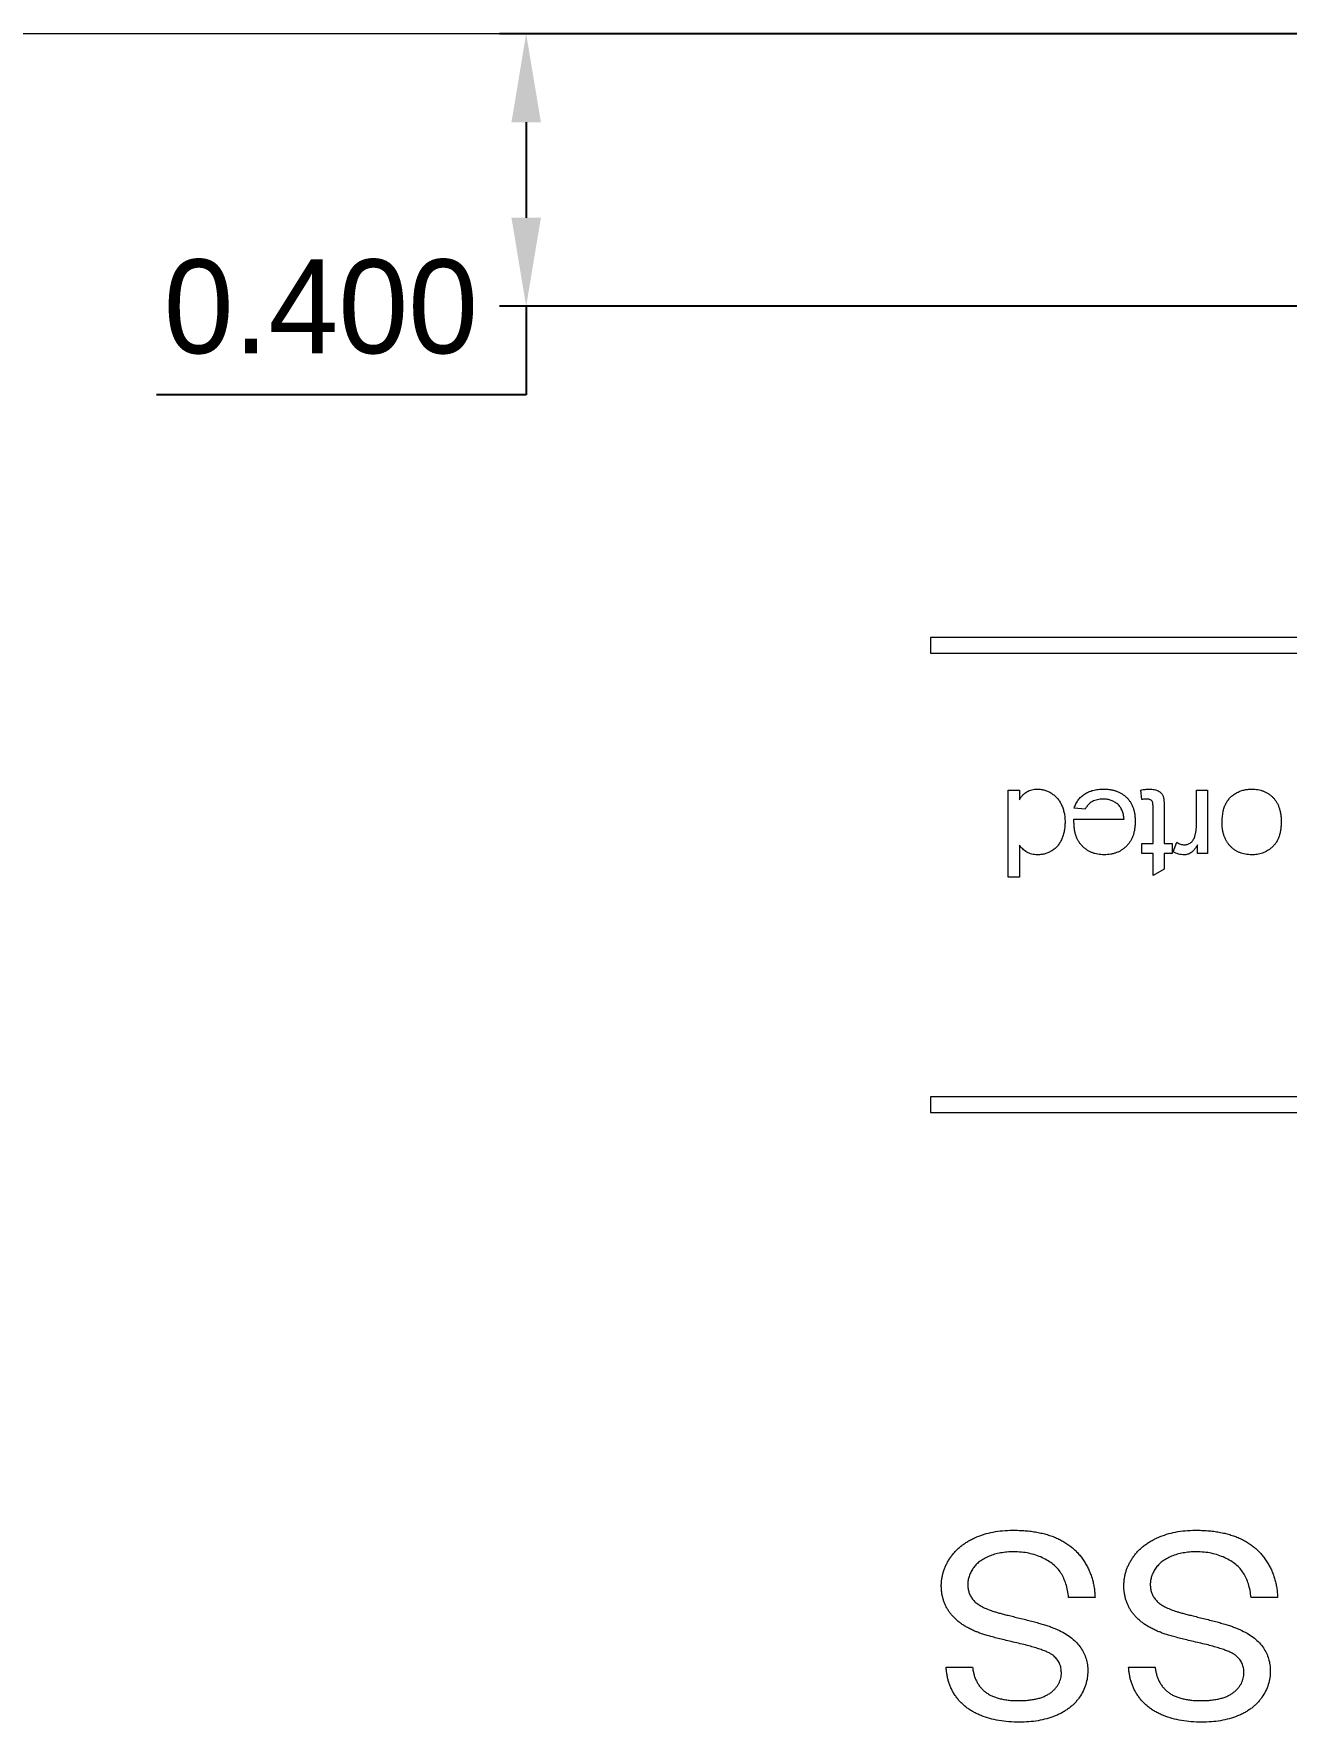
# Model space of a CAD drawing. Header units: inches. Extents: x -9 to 9, y -9.9 to 12.5.
# Drawn here: x -2.64 to -0.802, y 9.522 to 12 of the extents above; entities that cross this region are included whole.
import ezdxf

# ---------------------------------------------------------------- set-up
doc = ezdxf.new("R2010")
doc.units = ezdxf.units.IN
doc.header["$MEASUREMENT"] = 0
doc.header["$PDSIZE"] = -1
doc.dimstyles.get("Standard").update_dxf_attribs({"dimtxt": 0.18, "dimasz": 0.18, "dimexe": 0.18, "dimexo": 0.0625, "dimgap": 0.09, "dimtad": 0, "dimtih": 1, "dimtoh": 1, "dimdec": 4, "dimzin": 0, "dimdsep": 46, "dimtxsty": 'Standard', "dimcen": 0.09, "dimadec": 0, "dimazin": 0, "dimtfac": 1, "dimtdec": 4, "dimtofl": 0, "dimtmove": 0, "dimatfit": 3, "dimfxl": 0, "dimtolj": 1, "dimtzin": 0, "dimarcsym": 0})

# ---------------------------------------------------------------- blocks, each defined once
blk = doc.blocks.new('*D3')
at = {"color": 0, "lineweight": -2}
for p, q in [((-0.0394, 12), (-1.9566, 12)), ((-1.9173, 11.87), (-1.9173, 11.73)), ((1.073, 11.6), (-1.9566, 11.6)), ((-1.9173, 11.6), (-1.9173, 11.47)), ((-1.9173, 11.47), (-2.4596, 11.47))]:
    blk.add_line(p, q, dxfattribs=at)
at = {"color": 0}
for points in [[(-1.9389, 11.87), (-1.8956, 11.87), (-1.9173, 12)], [(-1.9389, 11.73), (-1.8956, 11.73), (-1.9173, 11.6)]]:
    blk.add_solid(points, dxfattribs=at)
at = {"layer": 'Defpoints', "color": 0}
for p in [(0, 12), (-1.9173, 11.6), (1.1124, 11.6)]:
    blk.add_point(p, dxfattribs=at)
at = {"color": 0, "insert": (-2.2184, 11.5989), "char_height": 0.1378, "attachment_point": 5}
blk.add_mtext('\\A1;0.400', dxfattribs=at)

msp = doc.modelspace()

# ---------------------------------------------------------------- linework, layer by layer
at = {"color": 7, "linetype": 'Continuous', "lineweight": 15}
for p, q in [((4, 12), (-4, 12)), ((-1.3242, 11.1139), (-1.3242, 11.0908)), ((1.6858, 11.1139), (-1.3242, 11.1139)), ((-1.3242, 11.0908), (1.6858, 11.0908)), ((-1.2102, 10.7621), (-1.2102, 10.8896)), ((-1.2102, 10.8896), (-1.1938, 10.8896)), ((-1.1938, 10.8896), (-1.1938, 10.8756)), ((-1.014, 10.8761), (-1.0157, 10.8899)), ((-0.934, 10.8401), (-0.934, 10.8896)), ((-0.934, 10.8896), (-0.9176, 10.8896)), ((-0.9176, 10.8896), (-0.9176, 10.7965)), ((-1.0972, 10.8618), (-1.1132, 10.8635)), ((-0.9977, 10.8112), (-0.9977, 10.864)), ((-0.9814, 10.8635), (-0.9814, 10.8112)), ((-1.1137, 10.8471), (-1.0402, 10.8471)), ((-1.1938, 10.8092), (-1.1938, 10.7621)), ((-1.014, 10.7965), (-1.014, 10.8112)), ((-1.014, 10.8112), (-0.9977, 10.8112)), ((-0.9814, 10.8112), (-0.9699, 10.8112)), ((-0.9699, 10.8112), (-0.9699, 10.7965)), ((-0.9683, 10.7992), (-0.9629, 10.8133)), ((-0.9323, 10.7965), (-0.9323, 10.8095)), ((-0.9977, 10.7965), (-1.014, 10.7965)), ((-0.9977, 10.7645), (-0.9977, 10.7965)), ((-0.9699, 10.7965), (-0.9814, 10.7965)), ((-0.9814, 10.7965), (-0.9814, 10.7738)), ((-0.9176, 10.7965), (-0.9323, 10.7965)), ((-1.1938, 10.7621), (-1.2102, 10.7621)), ((-0.9814, 10.7738), (-0.9977, 10.7645)), ((-1.3242, 10.4396), (-1.3242, 10.4164)), ((1.6858, 10.4396), (-1.3242, 10.4396)), ((-1.3242, 10.4164), (1.6858, 10.4164)), ((-1.0828, 9.7047), (-1.1216, 9.7047)), ((-0.8151, 9.7047), (-0.8539, 9.7047)), ((-1.3013, 9.6026), (-1.2625, 9.6026)), ((-1.0335, 9.6026), (-0.9948, 9.6026))]:
    msp.add_line(p, q, dxfattribs=at)
for points, knots in [([(-1.1938, 10.8756), (-1.1931, 10.8768), (-1.1916, 10.8792), (-1.1889, 10.8824), (-1.186, 10.8852), (-1.1828, 10.8874), (-1.1793, 10.8892), (-1.1756, 10.8904), (-1.1716, 10.8911), (-1.1688, 10.8912), (-1.1674, 10.8913)], [0, 0, 0, 0, 0.13532, 0.26318, 0.386064, 0.505189, 0.62381, 0.744383, 0.868721, 1, 1, 1, 1]), ([(-1.1674, 10.8913), (-1.1665, 10.8912), (-1.1646, 10.8912), (-1.1619, 10.8909), (-1.1592, 10.8905), (-1.1566, 10.8897), (-1.154, 10.8889), (-1.1515, 10.8879), (-1.149, 10.8866), (-1.1467, 10.8852), (-1.1443, 10.8836), (-1.1422, 10.8819), (-1.1401, 10.88), (-1.1383, 10.8779), (-1.1365, 10.8757), (-1.1348, 10.8734), (-1.1334, 10.8708), (-1.132, 10.8682), (-1.1307, 10.8654), (-1.1297, 10.8625), (-1.1288, 10.8596), (-1.1281, 10.8565), (-1.1275, 10.8533), (-1.1271, 10.85), (-1.1269, 10.8466), (-1.1268, 10.8443), (-1.1268, 10.8431)], [0, 0, 0, 0, 0.039521, 0.078855, 0.117454, 0.155685, 0.194184, 0.232675, 0.271564, 0.311209, 0.350808, 0.390476, 0.429696, 0.469182, 0.50936, 0.549967, 0.591228, 0.633687, 0.676841, 0.720396, 0.764298, 0.809298, 0.855285, 0.902384, 0.950349, 1, 1, 1, 1]), ([(-1.1132, 10.8635), (-1.1129, 10.8646), (-1.1122, 10.8667), (-1.1108, 10.8697), (-1.1093, 10.8726), (-1.1075, 10.8752), (-1.1055, 10.8777), (-1.1033, 10.88), (-1.1009, 10.8821), (-1.0983, 10.884), (-1.0954, 10.8857), (-1.0924, 10.8872), (-1.0892, 10.8885), (-1.0858, 10.8895), (-1.0822, 10.8903), (-1.0784, 10.8908), (-1.0744, 10.8912), (-1.0717, 10.8913), (-1.0703, 10.8913)], [0, 0, 0, 0, 0.061746, 0.121405, 0.179781, 0.237523, 0.29511, 0.352702, 0.410413, 0.46936, 0.529344, 0.590175, 0.652291, 0.716546, 0.783338, 0.852563, 0.924565, 1, 1, 1, 1]), ([(-1.0703, 10.8913), (-1.0686, 10.8912), (-1.0652, 10.8912), (-1.0602, 10.8905), (-1.0556, 10.8896), (-1.0512, 10.8882), (-1.047, 10.8865), (-1.0432, 10.8843), (-1.0396, 10.8818), (-1.0363, 10.8789), (-1.0334, 10.8756), (-1.0308, 10.872), (-1.0287, 10.868), (-1.0269, 10.8638), (-1.0255, 10.8593), (-1.0246, 10.8544), (-1.024, 10.8492), (-1.0239, 10.8457), (-1.0239, 10.8438)], [0, 0, 0, 0, 0.069269, 0.135217, 0.198632, 0.259375, 0.318807, 0.377138, 0.435039, 0.493196, 0.55158, 0.610231, 0.669155, 0.729837, 0.792949, 0.85836, 0.92734, 1, 1, 1, 1]), ([(-1.0157, 10.8899), (-1.0146, 10.8901), (-1.0125, 10.8905), (-1.0093, 10.8909), (-1.0064, 10.8912), (-1.0045, 10.8913), (-1.0036, 10.8913)], [0, 0, 0, 0, 0.274529, 0.532247, 0.773952, 1, 1, 1, 1]), ([(-1.0036, 10.8913), (-1.0022, 10.8912), (-0.9996, 10.8912), (-0.996, 10.8907), (-0.9928, 10.8899), (-0.9901, 10.8887), (-0.9879, 10.8873), (-0.9859, 10.8856), (-0.9844, 10.8837), (-0.9834, 10.882), (-0.9828, 10.8803), (-0.9824, 10.8788), (-0.9821, 10.877), (-0.9818, 10.8748), (-0.9816, 10.8724), (-0.9815, 10.8697), (-0.9814, 10.8667), (-0.9814, 10.8646), (-0.9814, 10.8635)], [0, 0, 0, 0, 0.097636, 0.184436, 0.261007, 0.329663, 0.392348, 0.451167, 0.508417, 0.564028, 0.595087, 0.632558, 0.676289, 0.727616, 0.784773, 0.849702, 0.921235, 1, 1, 1, 1]), ([(-0.8964, 10.8417), (-0.8964, 10.8432), (-0.8963, 10.846), (-0.8961, 10.8501), (-0.8956, 10.854), (-0.8951, 10.8576), (-0.8943, 10.861), (-0.8934, 10.8641), (-0.8923, 10.867), (-0.8911, 10.8697), (-0.8896, 10.8722), (-0.8881, 10.8746), (-0.8863, 10.8768), (-0.8845, 10.8789), (-0.8824, 10.8808), (-0.8803, 10.8825), (-0.8779, 10.8842), (-0.8754, 10.8856), (-0.8729, 10.887), (-0.8702, 10.8881), (-0.8675, 10.8891), (-0.8647, 10.8899), (-0.8619, 10.8905), (-0.859, 10.8909), (-0.8561, 10.8912), (-0.8541, 10.8913), (-0.8531, 10.8913)], [0, 0, 0, 0, 0.05819, 0.113056, 0.165061, 0.21424, 0.260568, 0.30443, 0.346129, 0.385785, 0.423948, 0.461726, 0.499248, 0.536313, 0.573594, 0.611063, 0.649419, 0.688099, 0.726978, 0.76576, 0.803976, 0.842431, 0.881298, 0.920407, 0.959944, 1, 1, 1, 1]), ([(-0.8531, 10.8913), (-0.8515, 10.8912), (-0.8484, 10.8911), (-0.8439, 10.8906), (-0.8396, 10.8896), (-0.8355, 10.8882), (-0.8317, 10.8865), (-0.8281, 10.8844), (-0.8247, 10.8818), (-0.8216, 10.8789), (-0.8188, 10.8756), (-0.8164, 10.872), (-0.8143, 10.868), (-0.8126, 10.8636), (-0.8113, 10.859), (-0.8104, 10.854), (-0.8098, 10.8486), (-0.8098, 10.8449), (-0.8097, 10.8431)], [0, 0, 0, 0, 0.06474, 0.126418, 0.186315, 0.244378, 0.301332, 0.357929, 0.415028, 0.473091, 0.53178, 0.591191, 0.651847, 0.714938, 0.780664, 0.849684, 0.922763, 1, 1, 1, 1]), ([(-1.0706, 10.8766), (-1.0721, 10.8765), (-1.0751, 10.8764), (-1.0793, 10.8758), (-1.0832, 10.8747), (-1.0867, 10.8732), (-1.0899, 10.8711), (-1.0927, 10.8685), (-1.0952, 10.8654), (-1.0965, 10.8631), (-1.0972, 10.8618)], [0, 0, 0, 0, 0.140657, 0.272319, 0.396162, 0.514862, 0.630882, 0.748866, 0.87083, 1, 1, 1, 1]), ([(-1.0402, 10.8471), (-1.0403, 10.8483), (-1.0405, 10.8505), (-1.0411, 10.8538), (-1.0419, 10.8569), (-1.0429, 10.8597), (-1.0443, 10.8624), (-1.0458, 10.8648), (-1.0475, 10.867), (-1.0495, 10.869), (-1.0517, 10.8708), (-1.054, 10.8723), (-1.0565, 10.8736), (-1.0591, 10.8747), (-1.0618, 10.8755), (-1.0646, 10.8761), (-1.0676, 10.8765), (-1.0696, 10.8765), (-1.0706, 10.8766)], [0, 0, 0, 0, 0.073285, 0.143507, 0.210045, 0.273938, 0.335999, 0.395924, 0.455882, 0.515444, 0.574901, 0.633757, 0.691977, 0.75104, 0.810311, 0.871519, 0.934609, 1, 1, 1, 1]), ([(-1.0069, 10.8766), (-1.0074, 10.8766), (-1.0085, 10.8765), (-1.0101, 10.8765), (-1.012, 10.8763), (-1.0133, 10.8762), (-1.014, 10.8761)], [0, 0, 0, 0, 0.203935, 0.440278, 0.705598, 1, 1, 1, 1]), ([(-0.9977, 10.864), (-0.9977, 10.865), (-0.9977, 10.8668), (-0.9979, 10.8692), (-0.9981, 10.8711), (-0.9985, 10.8727), (-0.9996, 10.8742), (-1.001, 10.8754), (-1.0025, 10.876), (-1.0038, 10.8763), (-1.0053, 10.8765), (-1.0063, 10.8765), (-1.0069, 10.8766)], [0, 0, 0, 0, 0.162546, 0.293385, 0.393187, 0.462641, 0.573602, 0.688367, 0.752401, 0.825509, 0.906838, 1, 1, 1, 1]), ([(-1.1268, 10.8431), (-1.1269, 10.8409), (-1.127, 10.8365), (-1.1279, 10.83), (-1.1294, 10.8239), (-1.1311, 10.819), (-1.1328, 10.8153), (-1.1343, 10.8128), (-1.1358, 10.8103), (-1.1376, 10.8081), (-1.1394, 10.806), (-1.1415, 10.8041), (-1.1436, 10.8024), (-1.146, 10.8008), (-1.1484, 10.7994), (-1.1509, 10.7982), (-1.1535, 10.7972), (-1.1561, 10.7963), (-1.1588, 10.7956), (-1.1616, 10.7952), (-1.1645, 10.7949), (-1.1664, 10.7949), (-1.1674, 10.7948)], [0, 0, 0, 0, 0.095065, 0.186229, 0.274698, 0.361519, 0.404005, 0.445548, 0.485858, 0.525579, 0.564803, 0.603988, 0.643145, 0.682756, 0.722243, 0.761498, 0.800575, 0.839482, 0.878743, 0.918484, 0.958966, 1, 1, 1, 1]), ([(-1.1137, 10.8429), (-1.1137, 10.8435), (-1.1137, 10.8449), (-1.1137, 10.8463), (-1.1137, 10.8471)], [0, 0, 0, 0, 0.4146077, 1, 1, 1, 1]), ([(-1.0694, 10.7948), (-1.071, 10.7949), (-1.0741, 10.7949), (-1.0787, 10.7956), (-1.083, 10.7965), (-1.0872, 10.7979), (-1.0911, 10.7997), (-1.0947, 10.8019), (-1.0982, 10.8045), (-1.1014, 10.8074), (-1.1043, 10.8107), (-1.1069, 10.8144), (-1.109, 10.8184), (-1.1108, 10.8227), (-1.1121, 10.8273), (-1.1131, 10.8322), (-1.1136, 10.8375), (-1.1137, 10.8411), (-1.1137, 10.8429)], [0, 0, 0, 0, 0.064676, 0.126693, 0.186885, 0.245564, 0.303388, 0.360871, 0.418646, 0.477825, 0.537571, 0.597386, 0.65814, 0.720578, 0.785747, 0.853378, 0.924621, 1, 1, 1, 1]), ([(-1.0239, 10.8438), (-1.0239, 10.842), (-1.024, 10.8383), (-1.0246, 10.8329), (-1.0256, 10.8279), (-1.0269, 10.8232), (-1.0287, 10.8188), (-1.0309, 10.8148), (-1.0335, 10.811), (-1.0365, 10.8077), (-1.0398, 10.8047), (-1.0433, 10.802), (-1.047, 10.7998), (-1.0511, 10.798), (-1.0553, 10.7966), (-1.0598, 10.7955), (-1.0645, 10.795), (-1.0677, 10.7949), (-1.0694, 10.7948)], [0, 0, 0, 0, 0.075059, 0.145767, 0.213291, 0.278084, 0.340203, 0.400824, 0.460531, 0.519906, 0.578978, 0.636892, 0.694436, 0.752656, 0.811423, 0.872078, 0.934732, 1, 1, 1, 1]), ([(-0.9366, 10.8215), (-0.9362, 10.8229), (-0.9354, 10.8259), (-0.9346, 10.8304), (-0.9341, 10.8352), (-0.934, 10.8385), (-0.934, 10.8401)], [0, 0, 0, 0, 0.238648, 0.484307, 0.736648, 1, 1, 1, 1]), ([(-0.8531, 10.7948), (-0.8547, 10.7949), (-0.8577, 10.795), (-0.8622, 10.7955), (-0.8664, 10.7965), (-0.8704, 10.7979), (-0.8742, 10.7997), (-0.8778, 10.8018), (-0.8812, 10.8044), (-0.8843, 10.8072), (-0.8872, 10.8105), (-0.8896, 10.8141), (-0.8917, 10.818), (-0.8934, 10.8222), (-0.8947, 10.8266), (-0.8957, 10.8314), (-0.8963, 10.8365), (-0.8963, 10.84), (-0.8964, 10.8417)], [0, 0, 0, 0, 0.064643, 0.126877, 0.18704, 0.245838, 0.303782, 0.361534, 0.420014, 0.479523, 0.539642, 0.599585, 0.660557, 0.723091, 0.787772, 0.855066, 0.925797, 1, 1, 1, 1]), ([(-0.8097, 10.8431), (-0.8098, 10.841), (-0.8099, 10.837), (-0.8105, 10.8312), (-0.8116, 10.8258), (-0.8132, 10.8208), (-0.8152, 10.8162), (-0.8177, 10.812), (-0.8206, 10.8083), (-0.8229, 10.8061), (-0.824, 10.8051)], [0, 0, 0, 0, 0.148309, 0.287057, 0.418516, 0.542549, 0.66052, 0.775371, 0.887867, 1, 1, 1, 1]), ([(-1.1674, 10.7948), (-1.1688, 10.7949), (-1.1715, 10.795), (-1.1756, 10.7957), (-1.1793, 10.797), (-1.1828, 10.7988), (-1.1861, 10.8009), (-1.189, 10.8034), (-1.1916, 10.8061), (-1.1931, 10.8082), (-1.1938, 10.8092)], [0, 0, 0, 0, 0.134403, 0.263415, 0.38863, 0.513351, 0.637154, 0.758331, 0.878526, 1, 1, 1, 1]), ([(-0.9629, 10.8133), (-0.962, 10.8127), (-0.9602, 10.8116), (-0.9573, 10.8105), (-0.9544, 10.8097), (-0.9525, 10.8096), (-0.9516, 10.8095)], [0, 0, 0, 0, 0.270489, 0.525096, 0.765821, 1, 1, 1, 1]), ([(-0.9323, 10.8095), (-0.9332, 10.8081), (-0.9348, 10.8055), (-0.9373, 10.8022), (-0.9397, 10.7996), (-0.9421, 10.7977), (-0.9445, 10.7964), (-0.947, 10.7955), (-0.9496, 10.7949), (-0.9514, 10.7949), (-0.9522, 10.7948)], [0, 0, 0, 0, 0.186557, 0.346759, 0.482699, 0.595258, 0.69745, 0.797629, 0.897808, 1, 1, 1, 1]), ([(-0.9516, 10.8095), (-0.9507, 10.8096), (-0.9491, 10.8097), (-0.9467, 10.8103), (-0.9445, 10.8113), (-0.9424, 10.8127), (-0.9405, 10.8144), (-0.9389, 10.8164), (-0.9375, 10.8188), (-0.9369, 10.8206), (-0.9366, 10.8215)], [0, 0, 0, 0, 0.12119, 0.23927, 0.357985, 0.480239, 0.604461, 0.730278, 0.861256, 1, 1, 1, 1]), ([(-0.9522, 10.7948), (-0.9536, 10.7949), (-0.9563, 10.795), (-0.9603, 10.7959), (-0.9643, 10.7972), (-0.9669, 10.7985), (-0.9683, 10.7992)], [0, 0, 0, 0, 0.23647, 0.480302, 0.732469, 1, 1, 1, 1]), ([(-0.824, 10.8051), (-0.825, 10.8043), (-0.827, 10.8026), (-0.8303, 10.8006), (-0.8337, 10.7988), (-0.8372, 10.7973), (-0.841, 10.7962), (-0.8449, 10.7954), (-0.8489, 10.7949), (-0.8517, 10.7949), (-0.8531, 10.7948)], [0, 0, 0, 0, 0.1235128, 0.2448834, 0.3662892, 0.4880191, 0.6115744, 0.7372712, 0.8662166, 1, 1, 1, 1]), ([(-1.3083, 9.7219), (-1.3083, 9.7237), (-1.3082, 9.7272), (-1.3075, 9.7326), (-1.3066, 9.7378), (-1.3051, 9.743), (-1.3033, 9.7481), (-1.3011, 9.7531), (-1.2984, 9.758), (-1.2954, 9.7629), (-1.292, 9.7675), (-1.2883, 9.772), (-1.2841, 9.7761), (-1.2796, 9.78), (-1.2748, 9.7836), (-1.2696, 9.7869), (-1.264, 9.79), (-1.2561, 9.7937), (-1.2456, 9.7977), (-1.2323, 9.8009), (-1.2182, 9.803), (-1.2085, 9.8033), (-1.2036, 9.8034)], [0, 0, 0, 0, 0.0364955, 0.07282, 0.1087978, 0.1447294, 0.1814481, 0.2184354, 0.256061, 0.2946746, 0.3338223, 0.3728903, 0.4123568, 0.4521917, 0.493122, 0.5346167, 0.5775883, 0.6216935, 0.7118861, 0.804298, 0.8998073, 1, 1, 1, 1]), ([(-1.2036, 9.8034), (-1.2005, 9.8033), (-1.1943, 9.8033), (-1.1853, 9.8027), (-1.1766, 9.8019), (-1.1684, 9.8006), (-1.1605, 9.7989), (-1.153, 9.797), (-1.1459, 9.7947), (-1.1392, 9.792), (-1.1328, 9.7889), (-1.1269, 9.7855), (-1.1212, 9.7817), (-1.1159, 9.7775), (-1.1109, 9.773), (-1.1064, 9.768), (-1.1021, 9.7628), (-1.0983, 9.7572), (-1.0948, 9.7513), (-1.0918, 9.7452), (-1.0892, 9.7389), (-1.0871, 9.7324), (-1.0853, 9.7258), (-1.084, 9.7189), (-1.0831, 9.7119), (-1.0829, 9.7071), (-1.0828, 9.7047)], [0, 0, 0, 0, 0.053603, 0.1051, 0.154562, 0.202125, 0.24792, 0.292013, 0.334236, 0.375442, 0.415532, 0.454563, 0.49316, 0.531535, 0.569696, 0.607838, 0.646165, 0.684939, 0.723856, 0.762402, 0.801049, 0.840001, 0.878926, 0.918453, 0.958883, 1, 1, 1, 1]), ([(-1.0406, 9.7219), (-1.0405, 9.7237), (-1.0404, 9.7272), (-1.0398, 9.7326), (-1.0388, 9.7378), (-1.0374, 9.743), (-1.0356, 9.7481), (-1.0334, 9.7531), (-1.0307, 9.758), (-1.0277, 9.7629), (-1.0243, 9.7675), (-1.0205, 9.772), (-1.0164, 9.7761), (-1.0119, 9.78), (-1.0071, 9.7836), (-1.0018, 9.7869), (-0.9963, 9.79), (-0.9884, 9.7937), (-0.9779, 9.7977), (-0.9645, 9.8009), (-0.9505, 9.803), (-0.9408, 9.8033), (-0.9359, 9.8034)], [0, 0, 0, 0, 0.036496, 0.07282, 0.108798, 0.144729, 0.181448, 0.218435, 0.256061, 0.294675, 0.333822, 0.37289, 0.412357, 0.452192, 0.493122, 0.534617, 0.577588, 0.621694, 0.711886, 0.804298, 0.899807, 1, 1, 1, 1]), ([(-0.9359, 9.8034), (-0.9327, 9.8033), (-0.9266, 9.8033), (-0.9175, 9.8027), (-0.9089, 9.8019), (-0.9006, 9.8006), (-0.8927, 9.7989), (-0.8853, 9.797), (-0.8782, 9.7947), (-0.8714, 9.792), (-0.8651, 9.7889), (-0.8591, 9.7855), (-0.8535, 9.7817), (-0.8482, 9.7775), (-0.8432, 9.773), (-0.8387, 9.768), (-0.8344, 9.7628), (-0.8306, 9.7572), (-0.8271, 9.7513), (-0.8241, 9.7452), (-0.8215, 9.7389), (-0.8193, 9.7324), (-0.8175, 9.7258), (-0.8163, 9.7189), (-0.8154, 9.7119), (-0.8152, 9.7071), (-0.8151, 9.7047)], [0, 0, 0, 0, 0.053603, 0.1051, 0.154562, 0.202125, 0.24792, 0.292013, 0.334236, 0.375442, 0.415532, 0.454563, 0.49316, 0.531535, 0.569696, 0.607838, 0.646165, 0.684939, 0.723856, 0.762402, 0.801049, 0.840001, 0.878926, 0.918453, 0.958883, 1, 1, 1, 1]), ([(-1.202, 9.7717), (-1.2053, 9.7716), (-1.2118, 9.7715), (-1.2212, 9.7702), (-1.2301, 9.7682), (-1.2382, 9.7654), (-1.2456, 9.7618), (-1.2521, 9.7576), (-1.2576, 9.7528), (-1.2619, 9.7474), (-1.2653, 9.7417), (-1.2678, 9.7358), (-1.2692, 9.7298), (-1.2694, 9.7257), (-1.2695, 9.7237)], [0, 0, 0, 0, 0.108682, 0.211639, 0.308919, 0.403088, 0.491959, 0.574711, 0.652908, 0.72802, 0.799966, 0.86845, 0.934737, 1, 1, 1, 1]), ([(-1.1216, 9.7047), (-1.122, 9.7082), (-1.1229, 9.7149), (-1.1254, 9.7244), (-1.1285, 9.7329), (-1.1326, 9.7406), (-1.1377, 9.7473), (-1.144, 9.7534), (-1.1516, 9.7587), (-1.1602, 9.7633), (-1.1698, 9.767), (-1.18, 9.7697), (-1.1908, 9.7714), (-1.1982, 9.7716), (-1.202, 9.7717)], [0, 0, 0, 0, 0.090199, 0.173491, 0.251118, 0.32393, 0.394973, 0.469035, 0.547563, 0.631781, 0.719906, 0.810184, 0.903182, 1, 1, 1, 1]), ([(-0.9342, 9.7717), (-0.9376, 9.7716), (-0.9441, 9.7715), (-0.9535, 9.7702), (-0.9624, 9.7682), (-0.9705, 9.7654), (-0.9779, 9.7618), (-0.9844, 9.7576), (-0.9898, 9.7528), (-0.9942, 9.7474), (-0.9975, 9.7417), (-1, 9.7358), (-1.0015, 9.7298), (-1.0017, 9.7257), (-1.0018, 9.7237)], [0, 0, 0, 0, 0.108682, 0.211639, 0.308919, 0.403088, 0.491959, 0.574711, 0.652908, 0.72802, 0.799966, 0.86845, 0.934737, 1, 1, 1, 1]), ([(-0.8539, 9.7047), (-0.8543, 9.7082), (-0.8552, 9.7149), (-0.8577, 9.7244), (-0.8608, 9.7329), (-0.8649, 9.7406), (-0.87, 9.7473), (-0.8763, 9.7534), (-0.8839, 9.7587), (-0.8925, 9.7633), (-0.902, 9.767), (-0.9123, 9.7697), (-0.9231, 9.7714), (-0.9305, 9.7716), (-0.9342, 9.7717)], [0, 0, 0, 0, 0.090199, 0.173491, 0.251118, 0.32393, 0.394973, 0.469035, 0.547563, 0.631781, 0.719906, 0.810184, 0.903182, 1, 1, 1, 1]), ([(-1.2594, 9.6554), (-1.2615, 9.6563), (-1.2654, 9.6581), (-1.2711, 9.6611), (-1.2763, 9.6643), (-1.2812, 9.6677), (-1.2856, 9.6713), (-1.2896, 9.675), (-1.2932, 9.679), (-1.2964, 9.6831), (-1.2992, 9.6874), (-1.3017, 9.6918), (-1.3037, 9.6965), (-1.3054, 9.7012), (-1.3066, 9.7062), (-1.3076, 9.7113), (-1.3082, 9.7165), (-1.3083, 9.7201), (-1.3083, 9.7219)], [0, 0, 0, 0, 0.075907, 0.149008, 0.218691, 0.285211, 0.349743, 0.412201, 0.472465, 0.531821, 0.590164, 0.647324, 0.704788, 0.762019, 0.820174, 0.878746, 0.938618, 1, 1, 1, 1]), ([(-1.2695, 9.7237), (-1.2695, 9.7217), (-1.2693, 9.7178), (-1.2679, 9.7122), (-1.2658, 9.707), (-1.2626, 9.7021), (-1.2584, 9.6976), (-1.2528, 9.6935), (-1.246, 9.6897), (-1.241, 9.6877), (-1.2383, 9.6866)], [0, 0, 0, 0, 0.114278, 0.223826, 0.330243, 0.439424, 0.55514, 0.686202, 0.833589, 1, 1, 1, 1]), ([(-0.9917, 9.6554), (-0.9937, 9.6563), (-0.9977, 9.6581), (-1.0033, 9.6611), (-1.0086, 9.6643), (-1.0134, 9.6677), (-1.0178, 9.6713), (-1.0219, 9.675), (-1.0255, 9.679), (-1.0287, 9.6831), (-1.0315, 9.6874), (-1.0339, 9.6918), (-1.0359, 9.6965), (-1.0377, 9.7012), (-1.0389, 9.7062), (-1.0398, 9.7113), (-1.0405, 9.7165), (-1.0405, 9.7201), (-1.0406, 9.7219)], [0, 0, 0, 0, 0.075907, 0.149008, 0.218691, 0.285211, 0.349743, 0.412201, 0.472465, 0.531821, 0.590164, 0.647324, 0.704788, 0.762019, 0.820174, 0.878746, 0.938618, 1, 1, 1, 1]), ([(-1.0018, 9.7237), (-1.0017, 9.7217), (-1.0016, 9.7178), (-1.0002, 9.7122), (-0.998, 9.707), (-0.9949, 9.7021), (-0.9906, 9.6976), (-0.9851, 9.6935), (-0.9783, 9.6897), (-0.9732, 9.6877), (-0.9705, 9.6866)], [0, 0, 0, 0, 0.114278, 0.223826, 0.330243, 0.439424, 0.55514, 0.686202, 0.833589, 1, 1, 1, 1]), ([(-1.2383, 9.6866), (-1.2372, 9.6862), (-1.2348, 9.6853), (-1.2308, 9.6841), (-1.2259, 9.6826), (-1.2202, 9.681), (-1.2137, 9.6793), (-1.2063, 9.6775), (-1.198, 9.6754), (-1.1892, 9.6733), (-1.1803, 9.6711), (-1.1718, 9.6689), (-1.1641, 9.6667), (-1.157, 9.6646), (-1.1505, 9.6624), (-1.1447, 9.6604), (-1.1396, 9.6584), (-1.1365, 9.6569), (-1.1351, 9.6562)], [0, 0, 0, 0, 0.031513, 0.070613, 0.118127, 0.172792, 0.235615, 0.306736, 0.385167, 0.471902, 0.559254, 0.640539, 0.715414, 0.784262, 0.847267, 0.904313, 0.954971, 1, 1, 1, 1]), ([(-0.9705, 9.6866), (-0.9695, 9.6862), (-0.9671, 9.6853), (-0.963, 9.6841), (-0.9582, 9.6826), (-0.9525, 9.681), (-0.9459, 9.6793), (-0.9385, 9.6775), (-0.9303, 9.6754), (-0.9215, 9.6733), (-0.9126, 9.6711), (-0.9041, 9.6689), (-0.8963, 9.6667), (-0.8892, 9.6646), (-0.8828, 9.6624), (-0.877, 9.6604), (-0.8719, 9.6584), (-0.8688, 9.6569), (-0.8673, 9.6562)], [0, 0, 0, 0, 0.0315128, 0.0706134, 0.118127, 0.1727923, 0.2356147, 0.3067356, 0.3851669, 0.4719018, 0.5592544, 0.6405387, 0.7154137, 0.7842617, 0.8472665, 0.9043125, 0.954971, 1, 1, 1, 1]), ([(-1.1429, 9.6185), (-1.1439, 9.6194), (-1.1462, 9.6212), (-1.1505, 9.6235), (-1.1558, 9.6259), (-1.1622, 9.6283), (-1.1696, 9.6307), (-1.178, 9.6332), (-1.1875, 9.6357), (-1.1978, 9.638), (-1.2082, 9.6404), (-1.218, 9.6428), (-1.227, 9.645), (-1.2352, 9.6472), (-1.2424, 9.6494), (-1.2489, 9.6514), (-1.2544, 9.6534), (-1.2578, 9.6548), (-1.2594, 9.6554)], [0, 0, 0, 0, 0.032014, 0.071778, 0.119127, 0.174336, 0.237574, 0.30908, 0.38923, 0.477651, 0.566944, 0.649486, 0.724848, 0.793588, 0.855302, 0.910459, 0.958536, 1, 1, 1, 1]), ([(-1.1351, 9.6562), (-1.1317, 9.6544), (-1.1253, 9.6511), (-1.1168, 9.645), (-1.1095, 9.6384), (-1.1036, 9.631), (-1.099, 9.6231), (-1.0958, 9.6147), (-1.0938, 9.6059), (-1.0935, 9.5999), (-1.0934, 9.5968)], [0, 0, 0, 0, 0.146545, 0.281712, 0.409471, 0.530754, 0.648229, 0.764113, 0.88005, 1, 1, 1, 1]), ([(-0.8752, 9.6185), (-0.8762, 9.6194), (-0.8785, 9.6212), (-0.8828, 9.6235), (-0.8881, 9.6259), (-0.8944, 9.6283), (-0.9018, 9.6307), (-0.9103, 9.6332), (-0.9198, 9.6357), (-0.9301, 9.638), (-0.9404, 9.6404), (-0.9503, 9.6428), (-0.9593, 9.645), (-0.9674, 9.6472), (-0.9747, 9.6494), (-0.9811, 9.6514), (-0.9867, 9.6534), (-0.9901, 9.6548), (-0.9917, 9.6554)], [0, 0, 0, 0, 0.032014, 0.071778, 0.119127, 0.174336, 0.237574, 0.30908, 0.38923, 0.477651, 0.566944, 0.649486, 0.724848, 0.793588, 0.855302, 0.910459, 0.958536, 1, 1, 1, 1]), ([(-0.8673, 9.6562), (-0.864, 9.6544), (-0.8576, 9.6511), (-0.849, 9.645), (-0.8417, 9.6384), (-0.8358, 9.631), (-0.8312, 9.6231), (-0.8281, 9.6147), (-0.826, 9.6059), (-0.8258, 9.5999), (-0.8257, 9.5968)], [0, 0, 0, 0, 0.146545, 0.281712, 0.409471, 0.530754, 0.648229, 0.764113, 0.88005, 1, 1, 1, 1]), ([(-1.1322, 9.5943), (-1.1323, 9.5966), (-1.1325, 9.6012), (-1.1347, 9.6078), (-1.138, 9.6137), (-1.1412, 9.6169), (-1.1429, 9.6185)], [0, 0, 0, 0, 0.25867, 0.503652, 0.74798, 1, 1, 1, 1]), ([(-0.8644, 9.5943), (-0.8645, 9.5966), (-0.8647, 9.6012), (-0.8669, 9.6078), (-0.8703, 9.6137), (-0.8735, 9.6169), (-0.8752, 9.6185)], [0, 0, 0, 0, 0.25867, 0.503652, 0.74798, 1, 1, 1, 1]), ([(-1.1939, 9.5215), (-1.1991, 9.5217), (-1.2091, 9.5219), (-1.2236, 9.5237), (-1.2372, 9.5268), (-1.2478, 9.5303), (-1.2557, 9.5338), (-1.2613, 9.5366), (-1.2665, 9.5397), (-1.2714, 9.5432), (-1.2759, 9.5469), (-1.28, 9.5509), (-1.2839, 9.5552), (-1.2873, 9.5598), (-1.2904, 9.5646), (-1.293, 9.5695), (-1.2954, 9.5746), (-1.2973, 9.5799), (-1.2989, 9.5854), (-1.3, 9.591), (-1.3009, 9.5967), (-1.3011, 9.6006), (-1.3013, 9.6026)], [0, 0, 0, 0, 0.102544, 0.199543, 0.291513, 0.379926, 0.422693, 0.464099, 0.504328, 0.543933, 0.582684, 0.620985, 0.659094, 0.697006, 0.734869, 0.772369, 0.809379, 0.846772, 0.884172, 0.922282, 0.960734, 1, 1, 1, 1]), ([(-1.2625, 9.6026), (-1.2622, 9.6006), (-1.2617, 9.5967), (-1.2604, 9.5912), (-1.2586, 9.586), (-1.2564, 9.5812), (-1.2539, 9.5767), (-1.2508, 9.5727), (-1.2474, 9.569), (-1.2435, 9.5656), (-1.2392, 9.5627), (-1.2343, 9.5602), (-1.229, 9.558), (-1.2232, 9.5563), (-1.217, 9.5549), (-1.2102, 9.5539), (-1.203, 9.5534), (-1.198, 9.5533), (-1.1955, 9.5533)], [0, 0, 0, 0, 0.064067, 0.125455, 0.184174, 0.240553, 0.295421, 0.349469, 0.40345, 0.457969, 0.513734, 0.571929, 0.633204, 0.697548, 0.766563, 0.839488, 0.917179, 1, 1, 1, 1]), ([(-1.1955, 9.5533), (-1.1928, 9.5533), (-1.1876, 9.5533), (-1.1802, 9.554), (-1.1733, 9.5548), (-1.167, 9.5562), (-1.1612, 9.5579), (-1.156, 9.5599), (-1.1514, 9.5624), (-1.1472, 9.5652), (-1.1437, 9.5683), (-1.1406, 9.5715), (-1.138, 9.5749), (-1.1359, 9.5785), (-1.1342, 9.5822), (-1.133, 9.5861), (-1.1323, 9.5901), (-1.1322, 9.5929), (-1.1322, 9.5943)], [0, 0, 0, 0, 0.09457, 0.18289, 0.265149, 0.341114, 0.412503, 0.478374, 0.540512, 0.599115, 0.654567, 0.707609, 0.757823, 0.806357, 0.854821, 0.902667, 0.950374, 1, 1, 1, 1]), ([(-1.0934, 9.5968), (-1.0936, 9.5934), (-1.0938, 9.5866), (-1.0963, 9.5767), (-1.1001, 9.567), (-1.1046, 9.5595), (-1.1089, 9.5538), (-1.1124, 9.5496), (-1.1165, 9.5458), (-1.1207, 9.5422), (-1.1255, 9.539), (-1.1304, 9.5359), (-1.1358, 9.5332), (-1.1435, 9.5299), (-1.1537, 9.5265), (-1.1665, 9.5236), (-1.18, 9.5219), (-1.1892, 9.5217), (-1.1939, 9.5215)], [0, 0, 0, 0, 0.072737, 0.144821, 0.217478, 0.293054, 0.331711, 0.370621, 0.409719, 0.449525, 0.490091, 0.531778, 0.574384, 0.618811, 0.709811, 0.803111, 0.899541, 1, 1, 1, 1]), ([(-0.9262, 9.5215), (-0.9313, 9.5217), (-0.9413, 9.5219), (-0.9559, 9.5237), (-0.9694, 9.5268), (-0.9801, 9.5303), (-0.988, 9.5338), (-0.9936, 9.5366), (-0.9988, 9.5397), (-1.0036, 9.5432), (-1.0082, 9.5469), (-1.0123, 9.5509), (-1.0161, 9.5552), (-1.0195, 9.5598), (-1.0226, 9.5646), (-1.0253, 9.5695), (-1.0277, 9.5746), (-1.0295, 9.5799), (-1.0312, 9.5854), (-1.0323, 9.591), (-1.0332, 9.5967), (-1.0334, 9.6006), (-1.0335, 9.6026)], [0, 0, 0, 0, 0.102544, 0.199543, 0.291513, 0.379926, 0.422693, 0.464099, 0.504328, 0.543933, 0.582684, 0.620985, 0.659094, 0.697006, 0.734869, 0.772369, 0.809379, 0.846772, 0.884172, 0.922282, 0.960734, 1, 1, 1, 1]), ([(-0.9948, 9.6026), (-0.9945, 9.6006), (-0.9939, 9.5967), (-0.9926, 9.5912), (-0.9908, 9.586), (-0.9887, 9.5812), (-0.9861, 9.5767), (-0.983, 9.5727), (-0.9796, 9.569), (-0.9757, 9.5656), (-0.9714, 9.5627), (-0.9666, 9.5602), (-0.9613, 9.558), (-0.9555, 9.5563), (-0.9492, 9.5549), (-0.9425, 9.5539), (-0.9353, 9.5534), (-0.9303, 9.5533), (-0.9277, 9.5533)], [0, 0, 0, 0, 0.064067, 0.125455, 0.184174, 0.240553, 0.295421, 0.349469, 0.40345, 0.457969, 0.513734, 0.571929, 0.633204, 0.697548, 0.766563, 0.839488, 0.917179, 1, 1, 1, 1]), ([(-0.9277, 9.5533), (-0.9251, 9.5533), (-0.9199, 9.5533), (-0.9125, 9.554), (-0.9056, 9.5548), (-0.8993, 9.5562), (-0.8935, 9.5579), (-0.8882, 9.5599), (-0.8836, 9.5624), (-0.8795, 9.5652), (-0.876, 9.5683), (-0.8729, 9.5715), (-0.8703, 9.5749), (-0.8681, 9.5785), (-0.8665, 9.5822), (-0.8653, 9.5861), (-0.8645, 9.5901), (-0.8645, 9.5929), (-0.8644, 9.5943)], [0, 0, 0, 0, 0.09457, 0.18289, 0.265149, 0.341114, 0.412503, 0.478374, 0.540512, 0.599115, 0.654567, 0.707609, 0.757823, 0.806357, 0.854821, 0.902667, 0.950374, 1, 1, 1, 1]), ([(-0.8257, 9.5968), (-0.8258, 9.5934), (-0.8261, 9.5866), (-0.8285, 9.5767), (-0.8324, 9.567), (-0.8369, 9.5595), (-0.8412, 9.5538), (-0.8447, 9.5496), (-0.8487, 9.5458), (-0.853, 9.5422), (-0.8577, 9.539), (-0.8627, 9.5359), (-0.8681, 9.5332), (-0.8758, 9.5299), (-0.8859, 9.5265), (-0.8988, 9.5236), (-0.9123, 9.5219), (-0.9215, 9.5217), (-0.9262, 9.5215)], [0, 0, 0, 0, 0.072737, 0.144821, 0.217478, 0.293054, 0.331711, 0.370621, 0.409719, 0.449525, 0.490091, 0.531778, 0.574384, 0.618811, 0.709811, 0.803111, 0.899541, 1, 1, 1, 1])]:
    msp.add_open_spline(points, degree=3, knots=knots, dxfattribs=at)

# ---------------------------------------------------------------- dimensions: what is measured, and where the dimension line sits
dim = msp.add_linear_dim(base=(-1.9173, 11.6), p1=(0, 12), p2=(1.1124, 11.6), angle=90, dimstyle='Standard', override={"dimtxt": 0.137795, "dimasz": 0.13, "dimexe": 0.03937, "dimexo": 0.03937, "dimgap": 0.06, "dimtad": 1, "dimdec": 3, "dimadec": 2, "dimtdec": 3})
dim.commit()
dim.dimension.update_dxf_attribs({"geometry": '*D3', "text_midpoint": (-2.2184, 11.5989)})

doc.saveas('drawing.dxf')
